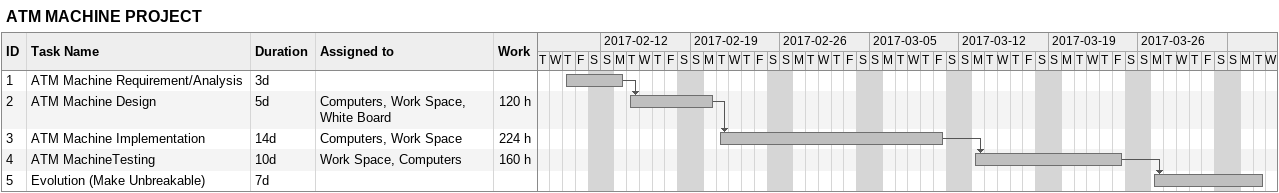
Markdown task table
ATM MACHINE PROJECT

| ID | Task | Duration | Start | Finish | Predecessors | Resources | Work (h) |
|---|---|---|---|---|---|---|---|
| 1 | ATM Machine Requirement/Analysis | 3d | 2017-02-09 | 2017-02-13 |  |  |  |
| 2 | ATM Machine Design | 5d | 2017-02-14 | 2017-02-20 | 1 | Computers, Work Space, White Board | 120 |
| 3 | ATM Machine Implementation | 14d | 2017-02-21 | 2017-03-10 | 2 | Computers, Work Space | 224 |
| 4 | ATM MachineTesting | 10d | 2017-03-13 | 2017-03-24 | 3 | Work Space, Computers | 160 |
| 5 | Evolution (Make Unbreakable) | 7d | 2017-03-27 | 2017-04-04 | 4 |  |  |
